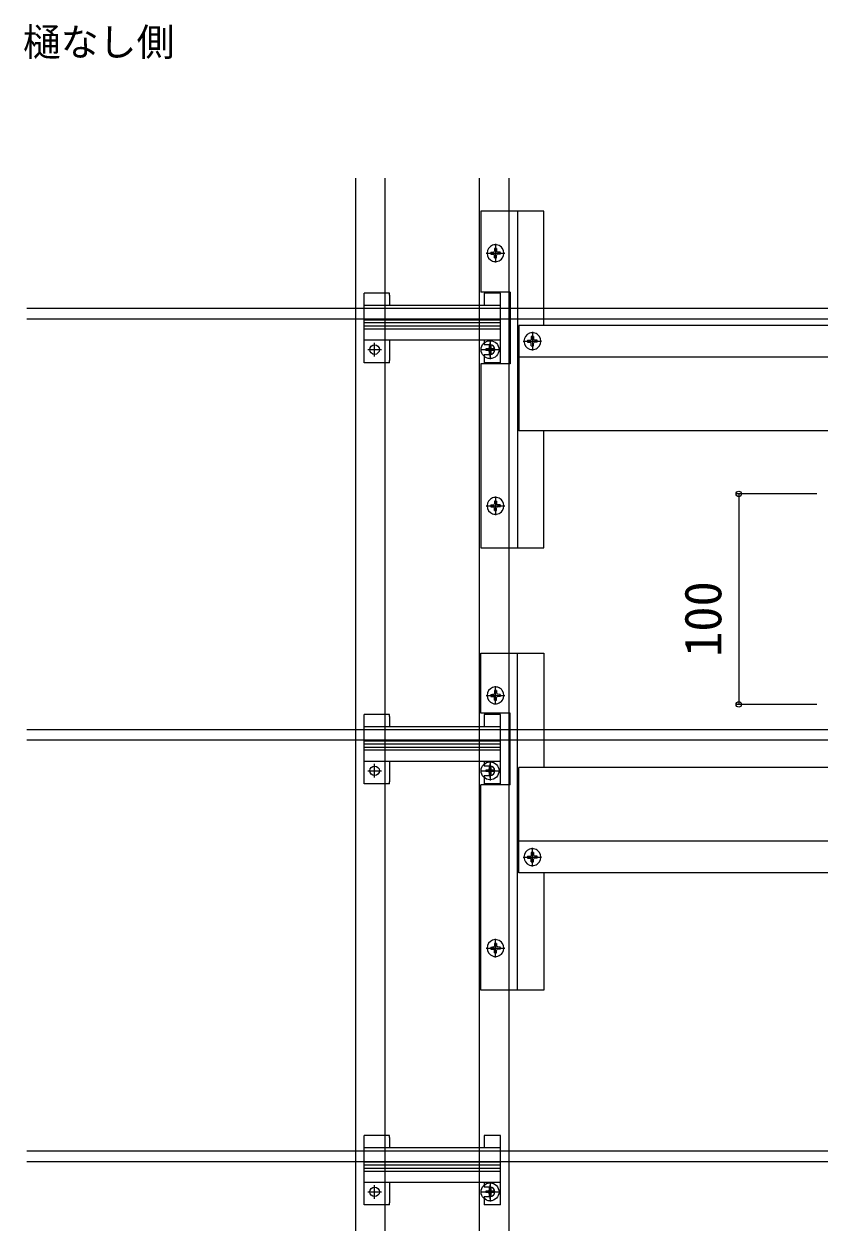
# Model space of a CAD drawing. Units: millimetres, scale not verified. Extents: x -1050 to 1050, y -1566 to 1557.
# Drawn here: x 96 to 474, y -167 to 406 of the extents above; entities that cross this region are included whole.
import ezdxf
from ezdxf.enums import TextEntityAlignment as Align

# ---------------------------------------------------------------- set-up
doc = ezdxf.new("R2010")
doc.units = ezdxf.units.MM
doc.header["$LTSCALE"] = 8
for name, color, linetype in [('0-1_USER1', 3, 'Continuous'), ('0-3_YKK_12', 2, 'Continuous'), ('0-4_YKK_13', 4, 'Continuous'), ('0-6_YKK_D', 6, 'Continuous')]:
    doc.layers.add(name, color=color, linetype=linetype)
doc.styles.add('ＭＳ ゴシック', font='')
doc.styles.get('ＭＳ ゴシック').set_extended_font_data('MS Gothic')

msp = doc.modelspace()

# ---------------------------------------------------------------- linework, layer by layer
at = {"layer": '0-3_YKK_12'}
for p, q in [((253.428, -166.942), (253.428, 333.058)), ((267.428, -166.942), (267.428, 333.058)), ((312.228, -166.942), (312.228, 333.058)), ((326.228, -166.942), (326.228, 333.058)), ((887.328, 271.058), (97.328, 271.058)), ((887.328, 266.058), (97.328, 266.058)), ((330.828, 263.058), (330.828, 213.058)), ((748.828, 263.058), (330.828, 263.058)), ((748.828, 248.058), (330.828, 248.058)), ((748.828, 213.058), (330.828, 213.058)), ((500.328, 71.058), (97.328, 71.058)), ((500.328, 66.058), (97.328, 66.058)), ((748.828, 53.058), (330.828, 53.058)), ((330.828, 3.058), (330.828, 53.058)), ((748.828, 18.058), (330.828, 18.058)), ((748.828, 3.058), (330.828, 3.058)), ((97.328, -128.942), (887.328, -128.942)), ((97.328, -133.942), (887.328, -133.942))]:
    msp.add_line(p, q, dxfattribs=at)
at = {"layer": '0-4_YKK_13'}
for p, q in [((330.328, 317.358), (330.328, 157.358)), ((319.309, 298.495), (319.208, 297.978)), ((319.328, 299.603), (319.309, 298.495)), ((319.828, 301.758), (319.828, 292.958)), ((320.328, 299.603), (320.347, 298.495)), ((320.347, 298.495), (320.448, 297.978)), ((315.428, 297.358), (324.228, 297.358)), ((318.691, 297.878), (319.208, 297.978)), ((318.691, 296.839), (319.208, 296.738)), ((319.309, 296.221), (319.208, 296.738)), ((319.328, 295.113), (319.309, 296.221)), ((320.328, 295.113), (320.347, 296.221)), ((320.347, 296.221), (320.448, 296.738)), ((320.965, 297.878), (320.448, 297.978)), ((320.965, 296.839), (320.448, 296.738)), ((322.073, 297.858), (320.965, 297.878)), ((322.073, 296.858), (320.965, 296.839)), ((269.428, 278.358), (257.428, 278.358)), ((257.428, 277.358), (257.428, 278.358)), ((257.428, 272.458), (257.428, 277.358)), ((269.428, 277.358), (269.428, 278.358)), ((269.428, 277.358), (269.428, 272.458)), ((326.828, 278.858), (312.828, 278.858)), ((314.428, 277.358), (314.428, 272.458)), ((322.228, 277.358), (322.228, 278.358)), ((322.228, 272.458), (322.228, 277.358)), ((322.228, 272.458), (257.428, 272.458)), ((257.428, 271.133), (257.428, 272.458)), ((257.428, 266.271), (257.428, 271.133)), ((322.228, 271.133), (322.228, 272.458)), ((322.228, 266.271), (322.228, 271.133)), ((257.428, 265.371), (257.428, 266.271)), ((257.428, 265.789), (322.228, 265.789)), ((257.428, 264.473), (257.428, 265.371)), ((257.428, 264.323), (257.428, 264.473)), ((257.428, 264.403), (322.228, 264.403)), ((257.428, 262.894), (257.428, 264.323)), ((322.228, 265.371), (322.228, 266.271)), ((322.228, 264.473), (322.228, 265.371)), ((322.228, 264.323), (322.228, 264.473)), ((322.228, 262.894), (322.228, 264.323)), ((257.428, 262.744), (257.428, 262.894)), ((257.428, 262.814), (322.228, 262.814)), ((257.428, 261.846), (257.428, 262.744)), ((257.428, 260.946), (257.428, 261.846)), ((257.428, 261.428), (322.228, 261.428)), ((257.428, 257.484), (257.428, 260.946)), ((322.228, 262.744), (322.228, 262.894)), ((322.228, 261.846), (322.228, 262.744)), ((322.228, 260.946), (322.228, 261.846)), ((322.228, 257.484), (322.228, 260.946)), ((337.328, 259.958), (337.328, 251.158)), ((257.428, 256.158), (257.428, 257.484)), ((257.428, 256.158), (322.228, 256.158)), ((257.428, 246.358), (257.428, 256.158)), ((262.428, 248.308), (262.428, 254.808)), ((269.428, 256.158), (269.428, 246.358)), ((314.428, 256.158), (314.428, 253.808)), ((317.228, 253.808), (314.428, 253.808)), ((317.578, 253.633), (316.878, 253.633)), ((316.878, 253.633), (316.878, 252.408)), ((317.228, 256.108), (317.228, 247.008)), ((317.228, 248.308), (317.228, 254.808)), ((317.578, 253.633), (317.578, 252.408)), ((322.228, 256.158), (322.228, 257.484)), ((322.228, 246.358), (322.228, 256.158)), ((332.928, 255.558), (341.728, 255.558)), ((336.191, 256.078), (336.708, 256.178)), ((336.191, 255.039), (336.708, 254.939)), ((336.809, 256.695), (336.708, 256.178)), ((336.809, 254.421), (336.708, 254.939)), ((336.828, 257.803), (336.809, 256.695)), ((336.828, 253.313), (336.809, 254.421)), ((337.828, 257.803), (337.847, 256.695)), ((337.828, 253.313), (337.847, 254.421)), ((337.847, 256.695), (337.948, 256.178)), ((337.847, 254.421), (337.948, 254.939)), ((338.465, 256.078), (337.948, 256.178)), ((338.465, 255.039), (337.948, 254.939)), ((339.573, 256.058), (338.465, 256.078)), ((339.573, 255.058), (338.465, 255.039)), ((259.178, 251.558), (265.678, 251.558)), ((312.678, 251.558), (321.778, 251.558)), ((313.978, 251.558), (320.478, 251.558)), ((314.428, 249.308), (317.228, 249.308)), ((314.428, 249.308), (314.428, 246.358)), ((315.153, 251.908), (315.153, 251.208)), ((316.378, 251.908), (315.153, 251.908)), ((316.378, 251.208), (315.153, 251.208)), ((316.878, 250.708), (316.878, 249.483)), ((317.578, 249.483), (316.878, 249.483)), ((317.578, 250.708), (317.578, 249.483)), ((319.303, 251.908), (318.078, 251.908)), ((319.303, 251.208), (318.078, 251.208)), ((319.303, 251.908), (319.303, 251.208)), ((269.428, 245.358), (269.428, 246.358)), ((314.428, 246.358), (314.428, 245.358)), ((322.228, 245.358), (314.428, 245.358)), ((322.228, 245.358), (322.228, 246.358)), ((318.691, 177.878), (319.208, 177.978)), ((319.309, 178.495), (319.208, 177.978)), ((319.328, 179.603), (319.309, 178.495)), ((319.828, 181.758), (319.828, 172.958)), ((320.328, 179.603), (320.347, 178.495)), ((320.347, 178.495), (320.448, 177.978)), ((320.965, 177.878), (320.448, 177.978)), ((322.073, 177.858), (320.965, 177.878)), ((315.428, 177.358), (324.228, 177.358)), ((318.691, 176.839), (319.208, 176.738)), ((319.309, 176.221), (319.208, 176.738)), ((319.328, 175.113), (319.309, 176.221)), ((320.328, 175.113), (320.347, 176.221)), ((320.347, 176.221), (320.448, 176.738)), ((320.965, 176.839), (320.448, 176.738)), ((322.073, 176.858), (320.965, 176.839)), ((330.328, -52.641), (330.328, 107.359)), ((319.828, 82.959), (319.828, 91.759)), ((315.428, 87.359), (324.228, 87.359)), ((318.691, 87.878), (319.208, 87.978)), ((318.691, 86.839), (319.208, 86.739)), ((319.309, 88.496), (319.208, 87.978)), ((319.309, 86.222), (319.208, 86.739)), ((319.328, 89.604), (319.309, 88.496)), ((319.328, 85.114), (319.309, 86.222)), ((320.328, 89.604), (320.347, 88.496)), ((320.328, 85.114), (320.347, 86.222)), ((320.347, 88.496), (320.448, 87.978)), ((320.347, 86.222), (320.448, 86.739)), ((320.965, 87.878), (320.448, 87.978)), ((320.965, 86.839), (320.448, 86.739)), ((322.073, 87.859), (320.965, 87.878)), ((322.073, 86.859), (320.965, 86.839)), ((269.428, 78.358), (257.428, 78.358)), ((257.428, 77.358), (257.428, 78.358)), ((257.428, 72.458), (257.428, 77.358)), ((269.428, 77.358), (269.428, 78.358)), ((269.428, 77.358), (269.428, 72.458)), ((314.428, 77.358), (314.428, 72.458)), ((322.228, 77.358), (322.228, 78.358)), ((322.228, 72.458), (322.228, 77.358)), ((322.228, 72.458), (257.428, 72.458)), ((257.428, 71.133), (257.428, 72.458)), ((257.428, 66.271), (257.428, 71.133)), ((322.228, 71.133), (322.228, 72.458)), ((322.228, 66.271), (322.228, 71.133)), ((257.428, 65.371), (257.428, 66.271)), ((257.428, 65.789), (322.228, 65.789)), ((257.428, 64.473), (257.428, 65.371)), ((257.428, 64.323), (257.428, 64.473)), ((257.428, 64.403), (322.228, 64.403)), ((257.428, 62.894), (257.428, 64.323)), ((322.228, 65.371), (322.228, 66.271)), ((322.228, 64.473), (322.228, 65.371)), ((322.228, 64.323), (322.228, 64.473)), ((322.228, 62.894), (322.228, 64.323)), ((257.428, 62.744), (257.428, 62.894)), ((257.428, 62.814), (322.228, 62.814)), ((257.428, 61.846), (257.428, 62.744)), ((257.428, 60.946), (257.428, 61.846)), ((257.428, 61.428), (322.228, 61.428)), ((257.428, 57.484), (257.428, 60.946)), ((257.428, 56.158), (257.428, 57.484)), ((322.228, 62.744), (322.228, 62.894)), ((322.228, 61.846), (322.228, 62.744)), ((322.228, 60.946), (322.228, 61.846)), ((322.228, 57.484), (322.228, 60.946)), ((322.228, 56.158), (322.228, 57.484)), ((257.428, 56.158), (322.228, 56.158)), ((257.428, 46.358), (257.428, 56.158)), ((262.428, 48.308), (262.428, 54.808)), ((269.428, 56.158), (269.428, 46.358)), ((314.428, 56.158), (314.428, 53.808)), ((317.228, 53.808), (314.428, 53.808)), ((315.153, 51.908), (315.153, 51.208)), ((316.378, 51.908), (315.153, 51.908)), ((317.578, 53.633), (316.878, 53.633)), ((316.878, 53.633), (316.878, 52.408)), ((317.228, 56.108), (317.228, 47.008)), ((317.228, 48.308), (317.228, 54.808)), ((317.578, 53.633), (317.578, 52.408)), ((319.303, 51.908), (318.078, 51.908)), ((319.303, 51.908), (319.303, 51.208)), ((322.228, 46.358), (322.228, 56.158)), ((259.178, 51.558), (265.678, 51.558)), ((269.428, 45.358), (269.428, 46.358)), ((312.678, 51.558), (321.778, 51.558)), ((313.978, 51.558), (320.478, 51.558)), ((314.428, 49.308), (317.228, 49.308)), ((314.428, 49.308), (314.428, 46.358)), ((314.428, 46.358), (314.428, 45.358)), ((316.378, 51.208), (315.153, 51.208)), ((316.878, 50.708), (316.878, 49.483)), ((317.578, 49.483), (316.878, 49.483)), ((317.578, 50.708), (317.578, 49.483)), ((319.303, 51.208), (318.078, 51.208)), ((322.228, 45.358), (322.228, 46.358)), ((326.828, 44.858), (312.828, 44.858)), ((322.228, 45.358), (314.428, 45.358)), ((336.809, 11.695), (336.708, 11.178)), ((336.828, 12.803), (336.809, 11.695)), ((337.328, 6.158), (337.328, 14.958)), ((337.828, 12.803), (337.847, 11.695)), ((337.847, 11.695), (337.948, 11.178)), ((332.928, 10.558), (341.728, 10.558)), ((336.191, 11.078), (336.708, 11.178)), ((336.191, 10.039), (336.708, 9.939)), ((336.809, 9.421), (336.708, 9.939)), ((336.828, 8.313), (336.809, 9.421)), ((337.828, 8.313), (337.847, 9.421)), ((337.847, 9.421), (337.948, 9.939)), ((338.465, 11.078), (337.948, 11.178)), ((338.465, 10.039), (337.948, 9.939)), ((339.573, 11.058), (338.465, 11.078)), ((339.573, 10.058), (338.465, 10.039)), ((319.828, -37.041), (319.828, -28.241)), ((315.428, -32.641), (324.228, -32.641)), ((318.691, -32.122), (319.208, -32.022)), ((318.691, -33.161), (319.208, -33.261)), ((319.309, -31.504), (319.208, -32.022)), ((319.309, -33.778), (319.208, -33.261)), ((319.328, -30.396), (319.309, -31.504)), ((319.328, -34.886), (319.309, -33.778)), ((320.328, -30.396), (320.347, -31.504)), ((320.328, -34.886), (320.347, -33.778)), ((320.347, -31.504), (320.448, -32.022)), ((320.347, -33.778), (320.448, -33.261)), ((320.965, -32.122), (320.448, -32.022)), ((320.965, -33.161), (320.448, -33.261)), ((322.073, -32.141), (320.965, -32.122)), ((322.073, -33.141), (320.965, -33.161)), ((269.428, -121.642), (257.428, -121.642)), ((257.428, -122.642), (257.428, -121.642)), ((257.428, -127.542), (257.428, -122.642)), ((269.428, -122.642), (269.428, -121.642)), ((269.428, -122.642), (269.428, -127.542)), ((314.428, -122.642), (314.428, -127.542)), ((322.228, -122.642), (322.228, -121.642)), ((322.228, -127.542), (322.228, -122.642)), ((322.228, -127.542), (257.428, -127.542)), ((257.428, -128.867), (257.428, -127.542)), ((257.428, -133.729), (257.428, -128.867)), ((322.228, -128.867), (322.228, -127.542)), ((322.228, -133.729), (322.228, -128.867)), ((257.428, -134.629), (257.428, -133.729)), ((257.428, -134.211), (322.228, -134.211)), ((257.428, -135.527), (257.428, -134.629)), ((257.428, -135.677), (257.428, -135.527)), ((257.428, -135.597), (322.228, -135.597)), ((257.428, -137.106), (257.428, -135.677)), ((257.428, -137.256), (257.428, -137.106)), ((257.428, -137.186), (322.228, -137.186)), ((257.428, -138.154), (257.428, -137.256)), ((322.228, -134.629), (322.228, -133.729)), ((322.228, -135.527), (322.228, -134.629)), ((322.228, -135.677), (322.228, -135.527)), ((322.228, -137.106), (322.228, -135.677)), ((322.228, -137.256), (322.228, -137.106)), ((322.228, -138.154), (322.228, -137.256)), ((257.428, -139.054), (257.428, -138.154)), ((257.428, -138.572), (322.228, -138.572)), ((257.428, -142.516), (257.428, -139.054)), ((257.428, -143.842), (257.428, -142.516)), ((322.228, -139.054), (322.228, -138.154)), ((322.228, -142.516), (322.228, -139.054)), ((322.228, -143.842), (322.228, -142.516)), ((257.428, -143.842), (322.228, -143.842)), ((257.428, -153.642), (257.428, -143.842)), ((259.178, -148.442), (265.678, -148.442)), ((262.428, -151.692), (262.428, -145.192)), ((269.428, -143.842), (269.428, -153.642)), ((312.678, -148.442), (321.778, -148.442)), ((313.978, -148.442), (320.478, -148.442)), ((314.428, -143.842), (314.428, -146.192)), ((317.228, -146.192), (314.428, -146.192)), ((315.153, -148.092), (315.153, -148.792)), ((316.378, -148.092), (315.153, -148.092)), ((316.378, -148.792), (315.153, -148.792)), ((317.578, -146.367), (316.878, -146.367)), ((316.878, -146.367), (316.878, -147.592)), ((317.228, -143.892), (317.228, -152.992)), ((317.228, -151.692), (317.228, -145.192)), ((317.578, -146.367), (317.578, -147.592)), ((319.303, -148.092), (318.078, -148.092)), ((319.303, -148.792), (318.078, -148.792)), ((319.303, -148.092), (319.303, -148.792)), ((322.228, -153.642), (322.228, -143.842)), ((269.428, -154.642), (269.428, -153.642)), ((314.428, -150.692), (317.228, -150.692)), ((314.428, -150.692), (314.428, -153.642)), ((314.428, -153.642), (314.428, -154.642)), ((322.228, -154.642), (314.428, -154.642)), ((316.878, -149.292), (316.878, -150.517)), ((317.578, -150.517), (316.878, -150.517)), ((317.578, -149.292), (317.578, -150.517)), ((322.228, -154.642), (322.228, -153.642))]:
    msp.add_line(p, q, dxfattribs=at)
for points in [[(342.828, 263.058), (342.828, 317.358), (312.828, 317.358), (312.828, 278.858)], [(317.583, 297.858), (318.456, 297.874), (318.691, 297.878)], [(317.583, 296.858), (318.456, 296.843), (318.691, 296.839)], [(326.828, 278.858), (326.828, 244.858), (312.828, 244.858)], [(322.228, 278.358), (314.428, 278.358), (314.428, 277.358)], [(335.083, 256.058), (335.956, 256.074), (336.191, 256.078)], [(335.083, 255.058), (335.956, 255.043), (336.191, 255.039)], [(269.428, 245.358), (257.428, 245.358), (257.428, 246.358)], [(312.828, 244.858), (312.828, 157.358), (342.828, 157.358), (342.828, 213.058)], [(317.583, 177.858), (318.456, 177.874), (318.691, 177.878)], [(317.583, 176.858), (318.456, 176.843), (318.691, 176.839)], [(312.828, 78.858), (312.828, 107.359), (342.828, 107.359), (342.828, 53.058)], [(317.583, 87.859), (318.456, 87.874), (318.691, 87.878)], [(317.583, 86.859), (318.456, 86.843), (318.691, 86.839)], [(326.828, 44.858), (326.828, 78.858), (312.828, 78.858)], [(322.228, 78.358), (314.428, 78.358), (314.428, 77.358)], [(269.428, 45.358), (257.428, 45.358), (257.428, 46.358)], [(342.828, 3.058), (342.828, -52.641), (312.828, -52.641), (312.828, 44.858)], [(335.083, 11.058), (335.956, 11.074), (336.191, 11.078)], [(335.083, 10.058), (335.956, 10.043), (336.191, 10.039)], [(317.583, -32.141), (318.456, -32.126), (318.691, -32.122)], [(317.583, -33.141), (318.456, -33.157), (318.691, -33.161)], [(322.228, -121.642), (314.428, -121.642), (314.428, -122.642)], [(269.428, -154.642), (257.428, -154.642), (257.428, -153.642)]]:
    msp.add_lwpolyline(points, dxfattribs=at)
for centre, radius in [((262.428, 251.558), 2.25), ((317.228, 251.558), 4.25), ((262.428, 51.558), 2.25), ((317.228, 51.558), 4.25), ((262.428, -148.442), 2.25), ((317.228, -148.442), 4.25)]:
    msp.add_circle(centre, radius, dxfattribs=at)
for centre, radius, start, end in [((319.828, 297.358), 4, 110.06212, 249.93788), ((319.828, 297.358), 4, 249.93788, 110.06212), ((319.828, 297.358), 2.3, 77.44414, 102.55586), ((319.828, 297.358), 2.3, 167.44414, 192.55586), ((319.828, 297.358), 2.3, 257.44414, 282.55586), ((319.828, 297.358), 2.3, 347.44414, 12.55586), ((337.328, 255.558), 4, 110.06212, 249.93788), ((337.328, 255.558), 4, 249.93788, 110.06212), ((316.378, 252.408), 0.5, 270, 0), ((317.228, 251.558), 2.25, 270, 90), ((318.078, 252.408), 0.5, 180, 270), ((337.328, 255.558), 2.3, 167.44414, 192.55586), ((337.328, 255.558), 2.3, 77.44414, 102.55586), ((337.328, 255.558), 2.3, 257.44414, 282.55586), ((337.328, 255.558), 2.3, 347.44414, 12.55586), ((316.378, 250.708), 0.5, 0, 90), ((318.078, 250.708), 0.5, 90, 180), ((319.828, 177.358), 4, 110.06212, 249.93788), ((319.828, 177.358), 2.3, 167.44414, 192.55586), ((319.828, 177.358), 4, 249.93788, 110.06212), ((319.828, 177.358), 2.3, 77.44414, 102.55586), ((319.828, 177.358), 2.3, 347.44414, 12.55586), ((319.828, 177.358), 2.3, 257.44414, 282.55586), ((319.828, 87.359), 4, 110.06212, 249.93788), ((319.828, 87.359), 2.3, 167.44414, 192.55586), ((319.828, 87.359), 4, 249.93788, 110.06212), ((319.828, 87.359), 2.3, 77.44414, 102.55586), ((319.828, 87.359), 2.3, 347.44414, 12.55586), ((319.828, 87.359), 2.3, 257.44414, 282.55586), ((316.378, 52.408), 0.5, 270, 0), ((317.228, 51.558), 2.25, 270, 90), ((318.078, 52.408), 0.5, 180, 270), ((316.378, 50.708), 0.5, 0, 90), ((318.078, 50.708), 0.5, 90, 180), ((337.328, 10.558), 4, 110.06212, 249.93788), ((337.328, 10.558), 4, 249.93788, 110.06212), ((337.328, 10.558), 2.3, 77.44414, 102.55586), ((337.328, 10.558), 2.3, 167.44414, 192.55586), ((337.328, 10.558), 2.3, 257.44414, 282.55586), ((337.328, 10.558), 2.3, 347.44414, 12.55586), ((319.828, -32.641), 4, 249.93788, 110.06212), ((319.828, -32.641), 4, 110.06212, 249.93788), ((319.828, -32.641), 2.3, 167.44414, 192.55586), ((319.828, -32.641), 2.3, 77.44414, 102.55586), ((319.828, -32.641), 2.3, 347.44414, 12.55586), ((319.828, -32.641), 2.3, 257.44414, 282.55586), ((316.378, -147.592), 0.5, 270, 0), ((316.378, -149.292), 0.5, 0, 90), ((317.228, -148.442), 2.25, 270, 90), ((318.078, -147.592), 0.5, 180, 270), ((318.078, -149.292), 0.5, 90, 180)]:
    msp.add_arc(centre, radius, start, end, dxfattribs=at)
at = {"layer": '0-6_YKK_D'}
for p, q in [((472.328, 183.058), (434.328, 183.058)), ((435.328, 183.058), (435.328, 83.058)), ((472.328, 83.058), (434.328, 83.058))]:
    msp.add_line(p, q, dxfattribs=at)
for centre in [(435.328, 183.058), (435.328, 83.058)]:
    msp.add_circle(centre, 1.275, dxfattribs=at)

# ---------------------------------------------------------------- texts
at = {"layer": '0-1_USER1', "style": 'ＭＳ ゴシック'}
msp.add_text('樋なし側', height=13.2, dxfattribs=at).set_placement((95.372, 387.061), align=Align.BOTTOM_LEFT)
at = {"layer": '0-6_YKK_D', "style": 'ＭＳ ゴシック'}
msp.add_text('100', height=17.6, rotation=90, dxfattribs=at).set_placement((432.328, 105.649), align=Align.BOTTOM_LEFT)

doc.saveas('drawing.dxf')
